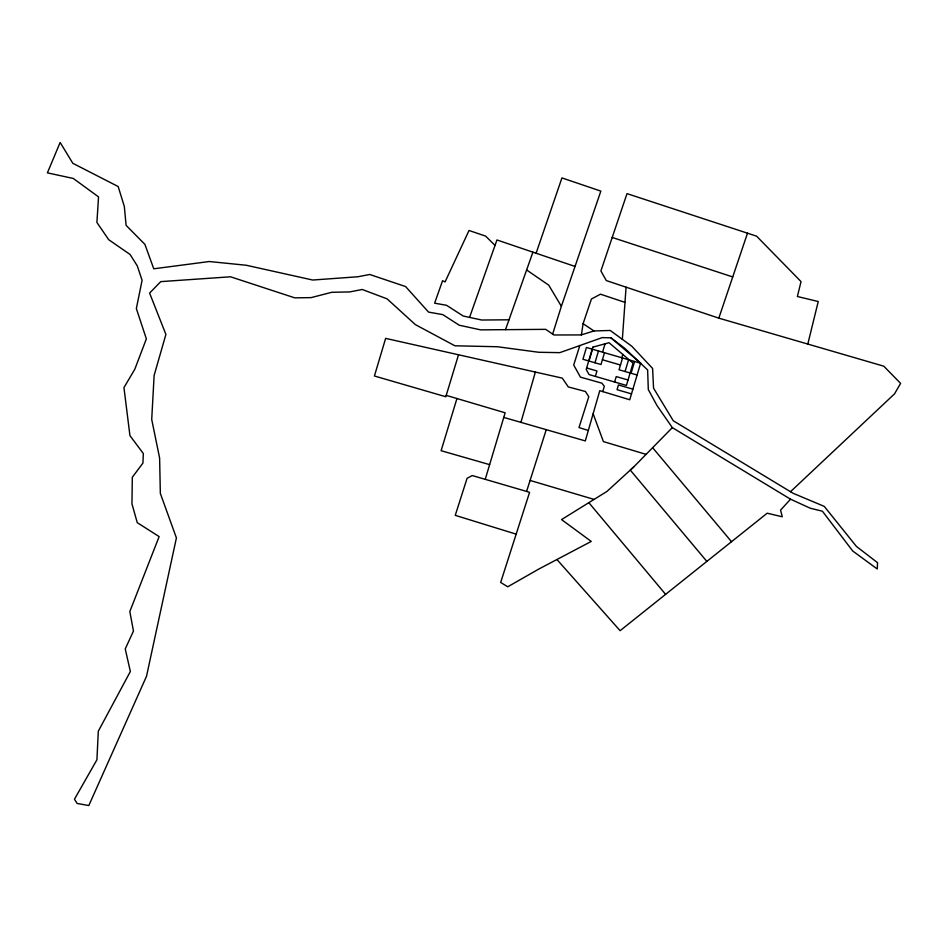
<?xml version="1.0" encoding="UTF-8"?>
<svg xmlns="http://www.w3.org/2000/svg" width="948" height="948" viewBox="0 0 948 948"><rect width="100%" height="100%" fill="white"/><g stroke="black" fill="none" stroke-linecap="round" stroke-linejoin="round"><path stroke-width="1.42" d="M622.35 339.325L626.071 287.185M581.42 334.857L583.091 323.683L591.422 299.023L600.463 294.188L624.993 302.376M807.803 344.065L818.243 301.523L797.375 296.499L801.036 281.603L756.611 236.182L627.007 193.629L600.902 270.938L606.293 280.572L718.821 318.149L883.785 366.189L900.6 383.371L894.557 393.823L790.49 491.716M520.926 422.37L535.359 372.066M602.774 391.607L604.303 386.286L601.933 383.182L580.425 377.126L573.706 365.016L579.821 345.558M588.957 361.022L592.464 349.231M594.977 362.764L598.484 350.973M595.356 376.403L596.967 370.976L586.634 367.978M602.584 352.111L605.049 343.804M604.516 352.68L600.996 364.518L582.937 359.268L586.445 347.478L640.611 363.226M614.612 381.997L616.236 376.581L628.038 380.006M621.841 357.716L622.812 354.434M622.575 357.929L619.056 369.767L637.103 375.017M625.076 371.509L628.571 359.719M631.084 373.263L634.591 361.472M516.162 534.151L455.253 515.345L467.091 478.29L472.246 475.552L485.234 479.333L505.142 412.795L446.224 395.363M458.524 354.777L445.809 396.738L374.413 376.001L385.646 338.377L562.283 378.122L568.29 386.926L585.437 391.512L588.779 396.714L579.003 427.56L588.317 430.475M456.948 398.516L441.104 450.703L489.63 464.639M552.648 334.111L561.37 306.311L600.854 191.117L561.939 177.916L536.106 253.246M485.234 479.333L526.59 491.42L546.249 429.669M718.821 318.149L747.51 233.172M469.568 317.402L496.953 239.963L575.033 266.447M505.509 329.667L532.918 252.156M790.549 499.193L672.333 427.631L657.059 405.649L648.302 389.569L647.638 369.957L624.436 348.046L610.95 337.844L602.241 337.606L559.818 352.644L538.76 352.277L497.439 346.743L454.886 345.783L415.343 324.607L387.104 298.869L362.243 289.472L349.682 291.937L331.741 292.292L311.086 297.625L294.745 297.85L230.542 276.792L160.769 281.627L149.594 293.074L165.9 334.419L154.133 375.396L151.716 419.431L159.619 458.097L160.342 493.422L176.411 537.919L146.513 676.28L88.804 805.551L77.132 803.454L74.465 799.223L96.933 759.775L98.296 731.228L130.362 671.492L125.243 648.93L133.455 631.048L129.829 611.543L159.134 536.592L137.259 522.668L131.962 503.874L132.305 477.271L142.911 463.11L143.349 453.559L129.935 435.618L123.951 387.602L134.794 369.258L146.359 338.863L136.346 308.574L142.093 280.3L137.235 265.796L130.077 254.479L108.712 239.702L96.909 222.46L98.533 196.876L73.292 178.461L47.4 172.856L60.151 142.449L72.806 163.281L118.168 186.543L124.33 206.451L126.096 225.351L144.902 244.371L153.766 268.794L209.318 261.529L246.302 265.262L312.674 280.027L357.834 276.769L369.696 274.482L405.59 286.557L428.532 312.093L442.775 314.618L459.282 325.235L480.648 329.868L545.704 329.347L553.905 334.976L581.136 334.94L593.969 330.959L610.216 330.461L631.83 346.257L652.603 368.452L653.551 388.159L673.281 420.782L793.085 493.28L824.262 506.386L856.423 546.427L877.552 562.685L877.244 568.978L852.69 550.978L822.402 511.209L810.291 508.223L790.549 499.193L780.56 510.119L782.29 516.79L767.193 513.2L620.111 630.693L556.974 559.557M526.59 491.42L529.565 492.368L500.674 582.428L507.725 586.8L538.962 568.966L591.256 541.427L561.548 519.587L607.004 491.396L633.726 466.949L672.333 427.631M633.726 466.949L630.278 470.101L706.853 561.406M509.005 319.796L481.655 320.021L463.205 316.016L446.532 305.292L434.622 303.182L442.562 280.727L445.086 281.9L469.023 230.483L485.613 236.111L495.034 245.39M503.767 417.416L585.307 440.927L599.776 390.695L629.745 399.76L640.647 363.108L610.95 337.844M602.407 359.754L620.466 365.004M632.897 389.166L618.452 384.959L617.053 389.675L631.498 393.882M530.086 480.435L594.076 499.406M646.086 454.365L603.402 441.59L593.14 413.743M612.207 237.462L732.733 276.935M583.091 323.683L593.969 330.959M526.626 269.967L548.762 285.182L561.37 306.311M652.627 447.705L731.524 541.687M588.838 502.665L665.615 594.349M592.832 347.146L586.208 369.412L589.064 374.567L626.427 385.433L633.051 363.143L609.031 342.714L592.832 347.146"/></g></svg>
